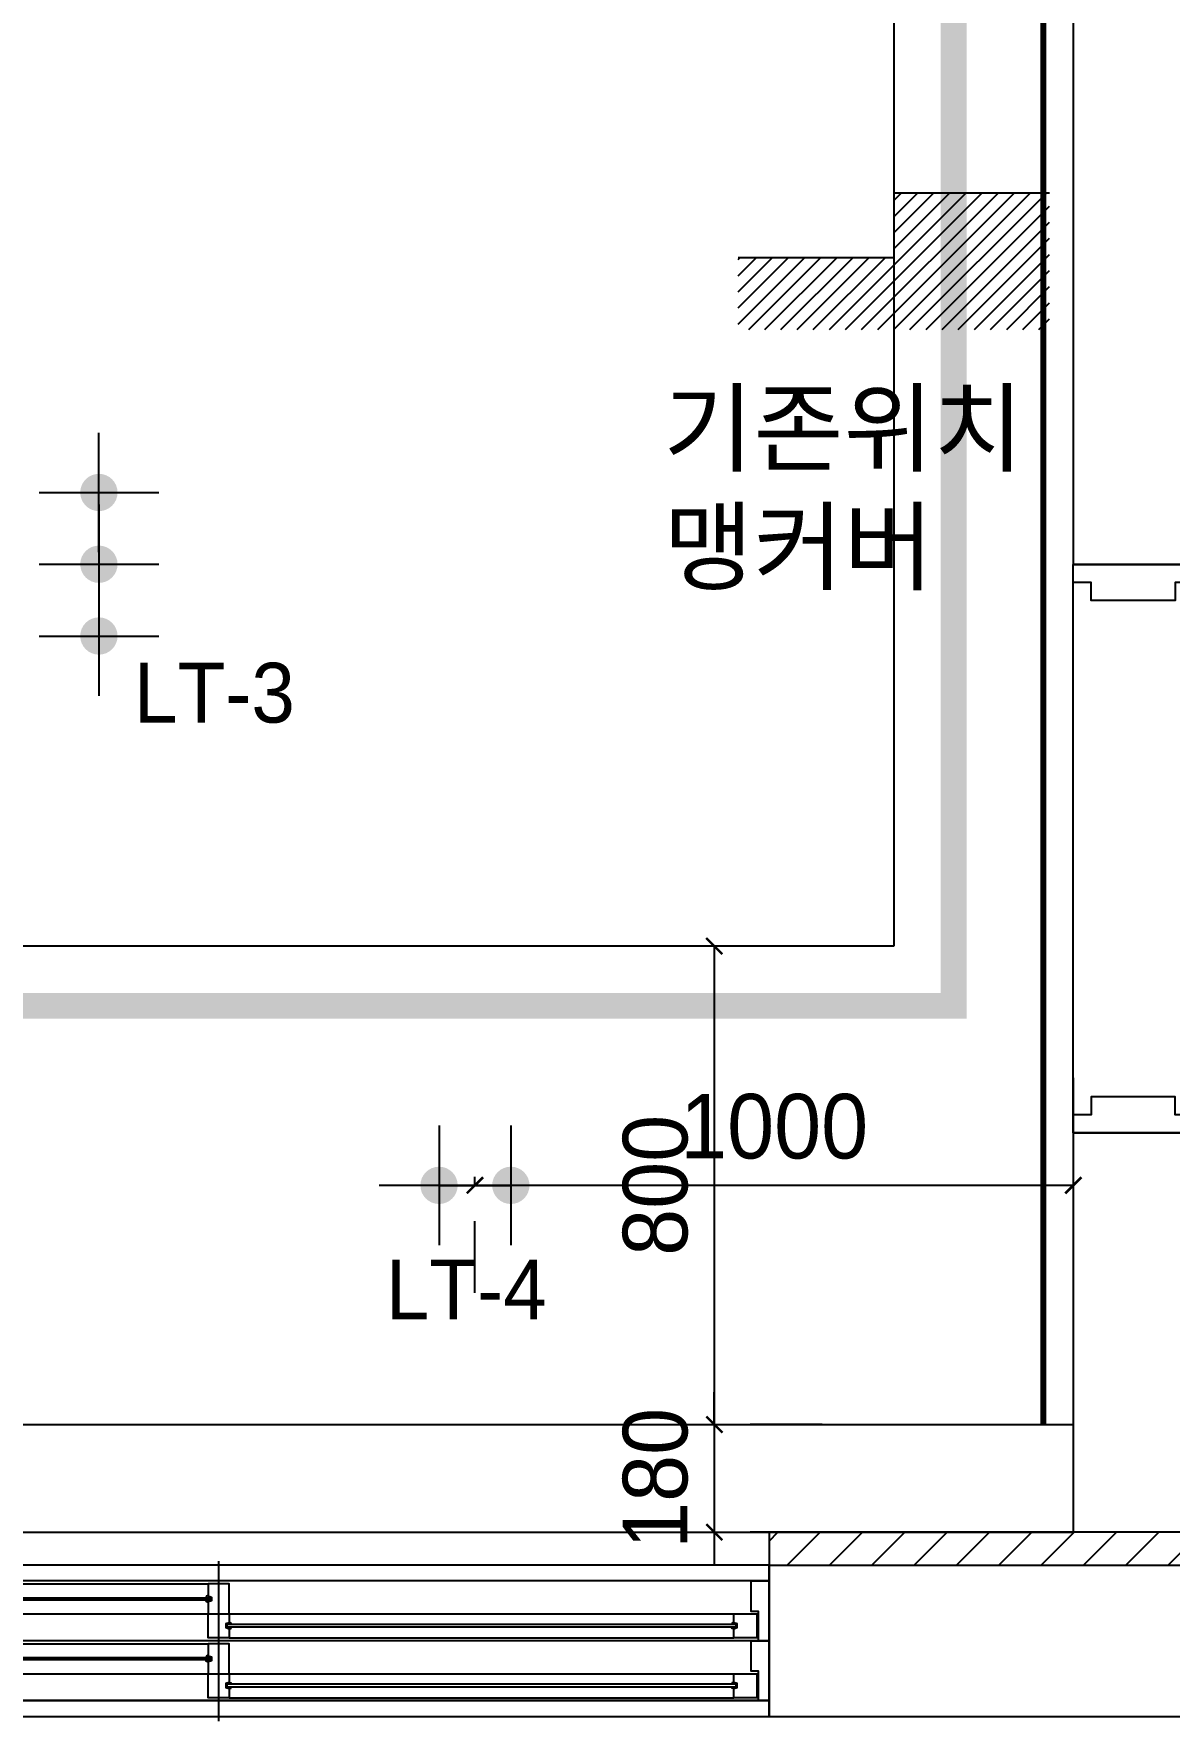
# Model space of a CAD drawing. Header units: inches. Extents: x 4138 to 127072, y -26315 to 43858.
# Drawn here: x 68032 to 69929, y 8617 to 11439 of the extents above; entities that cross this region are included whole.
import ezdxf
from ezdxf.enums import TextEntityAlignment as Align

# ---------------------------------------------------------------- set-up
doc = ezdxf.new("R2010")
doc.units = ezdxf.units.IN
doc.header["$LTSCALE"] = 50
doc.header["$MEASUREMENT"] = 0
doc.linetypes.add('HID', pattern=[2.3, 1.5, -0.8])
doc.linetypes.add('HIDDEN', pattern=[0.375, 0.25, -0.125])
for name, color, linetype in [('0-LINE', 7, 'Continuous'), ('02-WAL', 2, 'Continuous'), ('03-WAL NEW', 3, 'Continuous'), ('04-WIN', 4, 'Continuous'), ('06-FUR', 6, 'Continuous'), ('06-LIGHT', 4, 'Continuous'), ('07-DIM', 5, 'Continuous'), ('FIN', 2, 'Continuous'), ('RC-LIGHT', 7, 'Continuous'), ('도면층4', 4, 'Continuous'), ('설비', 7, 'Continuous')]:
    doc.layers.add(name, color=color, linetype=linetype)
doc.styles.add('YOURNAME', font='HY울릉도M.TTF')
doc.styles.add('코레일둥고', font='Korail_Round_Gothic_Medium.ttf')
doc.dimstyles.new('YOURNAME-60', dxfattribs={"dimscale": 60, "dimtxt": 1.8, "dimasz": 0.9, "dimexe": 1, "dimexo": 3, "dimgap": 0.7, "dimtad": 1, "dimdec": 0, "dimzin": 0, "dimdsep": 46, "dimtxsty": 'YOURNAME', "dimblk": 'ARCHTICK', "dimcen": 0, "dimclrd": 1, "dimclre": 1, "dimclrt": 7, "dimadec": 0, "dimazin": 0, "dimtfac": 1, "dimtdec": 0, "dimtix": 1, "dimtmove": 2, "dimatfit": 3, "dimldrblk": 'ARCHTICK', "dimfxl": 1, "dimtolj": 1, "dimtzin": 0, "dimarcsym": 0})

# ---------------------------------------------------------------- blocks, each defined once
blk = doc.blocks.new('_ARCHTICK')
at = {"color": 0, "linetype": 'ByBlock', "const_width": 0.075}
blk.add_lwpolyline([(-0.25, -0.25), (0.25, 0.25)], dxfattribs=at)
blk = doc.blocks.new('*D286')
at = {"layer": '07-DIM', "color": 1, "lineweight": -2, "transparency": 16777216}
for p, q in [((69168.9, 9913), (69168.9, 9113)), ((69348.9, 9913), (69228.9, 9913)), ((69324.9, 9113), (69228.9, 9113))]:
    blk.add_line(p, q, dxfattribs=at)
at = {"layer": 'Defpoints', "color": 0, "transparency": 16777216}
for p in [(69168.9, 9913), (69144.9, 9113), (69168.9, 9113)]:
    blk.add_point(p, dxfattribs=at)
at = {"layer": '07-DIM', "color": 1, "lineweight": -2, "transparency": 16777216, "xscale": 54, "yscale": 54, "zscale": 54}
for p, rotation in [((69168.9, 9913), 90), ((69168.9, 9113), 270)]:
    blk.add_blockref('_ARCHTICK', p, dxfattribs=dict(at, rotation=rotation))
at = {"layer": '07-DIM', "color": 7, "transparency": 16777216, "insert": (69070.7, 9513), "char_height": 108, "attachment_point": 5, "rotation": 90, "style": 'YOURNAME'}
blk.add_mtext('\\A1;800', dxfattribs=at)
blk = doc.blocks.new('*D75')
at = {"layer": '07-DIM', "color": 1, "lineweight": -2, "transparency": 16777216}
for p, q in [((69168.9, 9113), (69168.9, 9167)), ((69168.9, 9113), (69168.9, 8933)), ((69348.9, 9113), (69228.9, 9113)), ((69168.9, 8933), (69168.9, 8879)), ((69348.9, 8933), (69228.9, 8933))]:
    blk.add_line(p, q, dxfattribs=at)
at = {"layer": 'Defpoints', "color": 0, "transparency": 16777216}
for p in [(69168.9, 9113), (69168.9, 8933), (69168.9, 8933)]:
    blk.add_point(p, dxfattribs=at)
at = {"layer": '07-DIM', "color": 1, "lineweight": -2, "transparency": 16777216, "xscale": 54, "yscale": 54, "zscale": 54}
for p, rotation in [((69168.9, 9113), 270), ((69168.9, 8933), 90)]:
    blk.add_blockref('_ARCHTICK', p, dxfattribs=dict(at, rotation=rotation))
at = {"layer": '07-DIM', "color": 7, "transparency": 16777216, "insert": (69070.7, 9023), "char_height": 108, "attachment_point": 5, "rotation": 90, "style": 'YOURNAME'}
blk.add_mtext('\\A1;180', dxfattribs=at)
blk = doc.blocks.new('2DLSCL')
h = blk.add_hatch(color=256)
h.dxf.hatch_style = 1
edge = h.paths.add_edge_path()
edge.add_arc((36127.3, 44397.2), 26, 0, 360, ccw=False)
h = blk.add_hatch(color=256)
h.dxf.hatch_style = 1
edge = h.paths.add_edge_path()
edge.add_arc((36227.3, 44397.2), 26, 0, 360, ccw=False)
at = {"color": 1, "linetype": 'Continuous'}
for p, q in [((36127.3, 44480.5), (36127.3, 44313.9)), ((36227.3, 44480.5), (36227.3, 44313.9)), ((36210.6, 44397.2), (36044, 44397.2)), ((36310.6, 44397.2), (36144, 44397.2))]:
    blk.add_line(p, q, dxfattribs=at)
blk.add_lwpolyline([(36127.3, 44397.2), (36227.3, 44397.2), (36177.3, 44397.2), (36177.3, 44408.9)], dxfattribs=at)
blk = doc.blocks.new('FLOOR')
at = {"layer": '02-WAL'}
for p, q in [((47516.2, 35239.3), (47516.2, 34986.3)), ((47516.2, 35239.3), (48224.7, 35239.3)), ((47516.2, 34986.3), (52924.7, 34986.3))]:
    blk.add_line(p, q, dxfattribs=at)
at = {"layer": '04-WIN'}
for p, q in [((46596.2, 35245.9), (46596.2, 35078.2)), ((47486.2, 35212.8), (43756.2, 35212.8)), ((44693.6, 35207.8), (46578.7, 35207.8)), ((44693.6, 35157.5), (46578.7, 35157.5)), ((46596.2, 35145.9), (46596.2, 34978.2)), ((46613.7, 35157.5), (47457.5, 35157.5)), ((47498.7, 35112.8), (43743.6, 35112.8)), ((47486.2, 35112.8), (43756.2, 35112.8)), ((44693.6, 35107.8), (46578.7, 35107.8)), ((46613.7, 35117.5), (47457.5, 35117.5)), ((44693.6, 35057.5), (46578.7, 35057.5)), ((46613.7, 35057.5), (47457.5, 35057.5)), ((46613.7, 35017.5), (47457.5, 35017.5)), ((47498.7, 35012.8), (43743.6, 35012.8))]:
    blk.add_line(p, q, dxfattribs=at)
for points in [[(47516.2, 35239.3), (43726.2, 35239.3), (43726.2, 34986.3), (47516.2, 34986.3)], [(47516.2, 35212.8), (43726.2, 35212.8), (43726.2, 35012.8), (47516.2, 35012.8)], [(46582.2, 35180.6), (44690.2, 35180.6), (44690.2, 35184.6), (46582.2, 35184.6)], [(46613.7, 35157.5), (46613.7, 35142.9), (46608.2, 35141.1), (46608.2, 35134.7), (46613.7, 35132.9), (46613.7, 35117.5), (46578.7, 35117.5), (46578.7, 35157.5)], [(46610.2, 35135.9), (47461, 35135.9), (47461, 35139.9), (46610.2, 35139.9)], [(47457.5, 35142.9), (47457.5, 35157.5), (47495.5, 35157.5), (47495.5, 35117.5), (47457.5, 35117.5), (47457.5, 35132.9), (47463, 35134.7), (47463, 35141.1)], [(46582.2, 35080.6), (44690.2, 35080.6), (44690.2, 35084.6), (46582.2, 35084.6)], [(46613.7, 35057.5), (46613.7, 35042.9), (46608.2, 35041.1), (46608.2, 35034.7), (46613.7, 35032.9), (46613.7, 35017.5), (46578.7, 35017.5), (46578.7, 35057.5)], [(47457.5, 35042.9), (47457.5, 35057.5), (47495.5, 35057.5), (47495.5, 35017.5), (47457.5, 35017.5), (47457.5, 35032.9), (47463, 35034.7), (47463, 35041.1)], [(46610.2, 35035.9), (47461, 35035.9), (47461, 35039.9), (46610.2, 35039.9)]]:
    blk.add_lwpolyline(points, close=True, dxfattribs=at)
for points in [[(46578.7, 35188.4), (46576, 35187.1), (46575.4, 35186.1), (46574.9, 35184.6)], [(46578.7, 35207.8), (46578.7, 35187.6), (46584.3, 35185.9), (46584.3, 35179.4), (46578.7, 35177.6), (46578.7, 35157.5), (46613.7, 35157.5), (46613.7, 35207.8), (46578.7, 35207.8)], [(47516.2, 35121.8), (47516.2, 35112.8), (47498.7, 35112.8), (47498.7, 35161.8), (47486.2, 35161.8), (47486.2, 35212.8), (47516.2, 35212.8), (47516.2, 35203.8)], [(46578.7, 35176.9), (46576, 35178.2), (46575.4, 35179.2), (46574.9, 35180.6)], [(46613.7, 35143.7), (46616.5, 35142.3), (46617, 35141.3), (46617.5, 35139.9)], [(46613.7, 35132.1), (46616.5, 35133.5), (46617, 35134.5), (46617.5, 35135.9)], [(47457.5, 35143.7), (47454.7, 35142.3), (47454.2, 35141.3), (47453.7, 35139.9)], [(47457.5, 35132.1), (47454.7, 35133.5), (47454.2, 35134.5), (47453.7, 35135.9)], [(46578.7, 35107.8), (46578.7, 35087.6), (46584.3, 35085.9), (46584.3, 35079.4), (46578.7, 35077.6), (46578.7, 35057.5), (46613.7, 35057.5), (46613.7, 35107.8), (46578.7, 35107.8)], [(47516.2, 35021.8), (47516.2, 35012.8), (47498.7, 35012.8), (47498.7, 35061.8), (47486.2, 35061.8), (47486.2, 35112.8), (47516.2, 35112.8), (47516.2, 35103.8)], [(46578.7, 35088.4), (46576, 35087.1), (46575.4, 35086.1), (46574.9, 35084.6)], [(46578.7, 35076.9), (46576, 35078.2), (46575.4, 35079.2), (46574.9, 35080.6)], [(46613.7, 35043.7), (46616.5, 35042.3), (46617, 35041.3), (46617.5, 35039.9)], [(46613.7, 35032.1), (46616.5, 35033.5), (46617, 35034.5), (46617.5, 35035.9)], [(47457.5, 35043.7), (47454.7, 35042.3), (47454.2, 35041.3), (47453.7, 35039.9)], [(47457.5, 35032.1), (47454.7, 35033.5), (47454.2, 35034.5), (47453.7, 35035.9)]]:
    blk.add_lwpolyline(points, dxfattribs=at)
blk = doc.blocks.new('ERER')
at = {"layer": '03-WAL NEW'}
h = blk.add_hatch(dxfattribs=at)
h.set_pattern_fill('_USER', color=256, scale=50, angle=45, pattern_type=0)
h.set_pattern_definition([(45, (4498.5, -18367), (-35.35534, 35.35534), [])])
h.paths.add_polyline_path([(73316.2, 16819.3), (74024.7, 16819.3), (74024.7, 16874.3), (73316.2, 16874.3)])
for p, q in [((74024.7, 18492.3), (73824.7, 18492.3)), ((74024.7, 17542.3), (73824.7, 17542.3))]:
    blk.add_line(p, q, dxfattribs=at)
for points in [[(74024.7, 22654.3), (73854.7, 22654.3, 0.414214), (73824.7, 22624.3), (73824.7, 18492.3)], [(68817.7, 22189.3), (68837.7, 22189.3, -0.414214), (68867.7, 22159.3), (68867.7, 16874.3), (73824.7, 16874.3)]]:
    blk.add_lwpolyline(points, format="xyb", dxfattribs=at)
blk.add_lwpolyline([(73824.7, 17542.3), (73824.7, 16874.3)], dxfattribs=at)
blk.add_lwpolyline([(73316.2, 16819.3), (74024.7, 16819.3), (74024.7, 16874.3), (73316.2, 16874.3)], close=True, dxfattribs=at)
at = {"layer": '도면층4'}
blk.add_line((73824.7, 17542.3), (73824.7, 18492.3), dxfattribs=at)
for points in [[(74024.7, 18492.3), (74024.7, 18462.3), (73994.7, 18462.3), (73994.7, 18432.3), (73854.7, 18432.3), (73854.7, 18462.3), (73824.7, 18462.3), (73824.7, 18492.3), (74024.7, 18492.3)], [(74024.7, 17542.3), (74024.7, 17572.3), (73994.7, 17572.3), (73994.7, 17602.3), (73854.7, 17602.3), (73854.7, 17572.3), (73824.7, 17572.3), (73824.7, 17542.3), (74024.7, 17542.3)]]:
    blk.add_lwpolyline(points, dxfattribs=at)
blk.add_blockref('FLOOR', (25800, -18420))
blk = doc.blocks.new('*D567')
at = {"layer": '06-FUR', "color": 1, "lineweight": -2, "transparency": 16777216}
for p, q in [((69768.9, 9693), (69768.9, 9573)), ((68768.9, 9513), (69768.9, 9513)), ((68768.9, 9333), (68768.9, 9453))]:
    blk.add_line(p, q, dxfattribs=at)
at = {"layer": 'Defpoints', "color": 0, "transparency": 16777216}
for p in [(68768.9, 9513), (69768.9, 9513), (69768.9, 9513)]:
    blk.add_point(p, dxfattribs=at)
at = {"layer": '06-FUR', "color": 1, "lineweight": -2, "transparency": 16777216, "xscale": 54, "yscale": 54, "zscale": 54, "rotation": 180}
blk.add_blockref('_ARCHTICK', (68768.9, 9513), dxfattribs=at)
at = {"layer": '06-FUR', "color": 1, "lineweight": -2, "transparency": 16777216, "xscale": 54, "yscale": 54, "zscale": 54}
blk.add_blockref('_ARCHTICK', (69768.9, 9513), dxfattribs=at)
at = {"layer": '06-FUR', "color": 7, "transparency": 16777216, "insert": (69268.9, 9611.1), "char_height": 108, "attachment_point": 5, "style": 'YOURNAME'}
blk.add_mtext('\\A1;1000', dxfattribs=at)

msp = doc.modelspace()

# ---------------------------------------------------------------- hatches: boundary and pattern name
h = msp.add_hatch()
h.set_pattern_fill('ANSI31', color=8, scale=6, angle=180)
h.set_pattern_definition([(225, (-99037.448, -181809.067), (13.4703842, -13.4703842), [])])
h.paths.add_polyline_path([(69729.2, 11172), (69468.9, 11172), (69468.9, 11064), (69208.6, 11064), (69208.6, 10944), (69729.2, 10944)])
at = {"layer": '06-LIGHT'}
h = msp.add_hatch(color=256, dxfattribs=at)
h.dxf.hatch_style = 1
edge = h.paths.add_edge_path()
edge.add_arc((68140.4, 10671.5), 31.2, -90, 270)
h = msp.add_hatch(color=256, dxfattribs=at)
h.dxf.hatch_style = 1
edge = h.paths.add_edge_path()
edge.add_arc((68140.4, 10551.5), 31.2, -270, 90, ccw=False)
h = msp.add_hatch(color=256, dxfattribs=at)
h.dxf.hatch_style = 1
edge = h.paths.add_edge_path()
edge.add_arc((68140.4, 10431.5), 31.2, -270, 90, ccw=False)

# ---------------------------------------------------------------- linework, layer by layer
at = {"color": 1, "linetype": 'Continuous'}
for p, q in [((68140.4, 10571.5), (68140.4, 10771.5)), ((68040.4, 10671.5), (68240.4, 10671.5)), ((68140.4, 10651.5), (68140.4, 10451.5)), ((68040.4, 10551.5), (68240.4, 10551.5)), ((68140.4, 10531.5), (68140.4, 10331.5)), ((68040.4, 10431.5), (68240.4, 10431.5))]:
    msp.add_line(p, q, dxfattribs=at)
at = {"layer": '06-LIGHT'}
for p, q in [((69468.9, 15843), (69468.9, 9913)), ((69468.9, 9913), (64811.9, 9913)), ((64811.9, 9113), (69768.9, 9113))]:
    msp.add_line(p, q, dxfattribs=at)
at = {"layer": '06-LIGHT', "color": 10, "linetype": 'HID', "const_width": 43.2}
msp.add_lwpolyline([(64811.9, 9813), (69568.9, 9813), (69568.9, 15943), (67538.9, 15943)], dxfattribs=at)
at = {"layer": '06-LIGHT'}
msp.add_lwpolyline([(69729.2, 11172), (69468.9, 11172), (69468.9, 11064), (69208.6, 11064)], dxfattribs=at)
at = {"layer": 'FIN', "color": 140, "linetype": 'HIDDEN', "ltscale": 3, "const_width": 10}
msp.add_lwpolyline([(69718.9, 9113), (69718.9, 14763), (71198.9, 14763), (71198.9, 19056)], dxfattribs=at)

# ---------------------------------------------------------------- block references
at = {"layer": '0-LINE'}
msp.add_blockref('ERER', (-4055.8, -7941.3), dxfattribs=at)
at = {"layer": '06-LIGHT', "xscale": 1.2, "yscale": 1.2, "zscale": 1.2}
msp.add_blockref('2DLSCL', (25356.1, -43763.7), dxfattribs=at)

# ---------------------------------------------------------------- texts
at = {"layer": 'RC-LIGHT', "color": 140, "style": '코레일둥고'}
for s, p in [('기존위치', (69083.6, 10839.3)), ('맹커버', (69083.6, 10641))]:
    msp.add_text(s, height=120, dxfattribs=at).set_placement(p, align=Align.TOP_LEFT)
at = {"layer": '설비', "color": 30, "style": '코레일둥고'}
for s, p in [('LT-3', (68199, 10386.7)), ('LT-4', (68619.9, 9388.9))]:
    msp.add_text(s, height=100, dxfattribs=at).set_placement(p, align=Align.TOP_LEFT)

# ---------------------------------------------------------------- dimensions: what is measured, and where the dimension line sits
at = {"layer": '06-FUR'}
dim = msp.add_linear_dim(base=(69768.9, 9513), p1=(68768.9, 9513), p2=(69768.9, 9513), dimstyle='YOURNAME-60', override={"dimfxl": 1.25}, dxfattribs=at)
dim.commit()
dim.dimension.update_dxf_attribs({"geometry": '*D567', "text_midpoint": (69268.9, 9611.1)})
at = {"layer": '07-DIM'}
for base, p1, p2, picture, middle in [((69168.9, 9113), (69168.9, 9913), (69144.9, 9113), '*D286', (69070.7, 9513)), ((69168.9, 8933), (69168.9, 9113), (69168.9, 8933), '*D75', (69070.7, 9023))]:
    dim = msp.add_linear_dim(base=base, p1=p1, p2=p2, angle=90, dimstyle='YOURNAME-60', dxfattribs=at)
    dim.commit()
    dim.dimension.update_dxf_attribs({"geometry": picture, "text_midpoint": middle})

doc.saveas('drawing.dxf')
